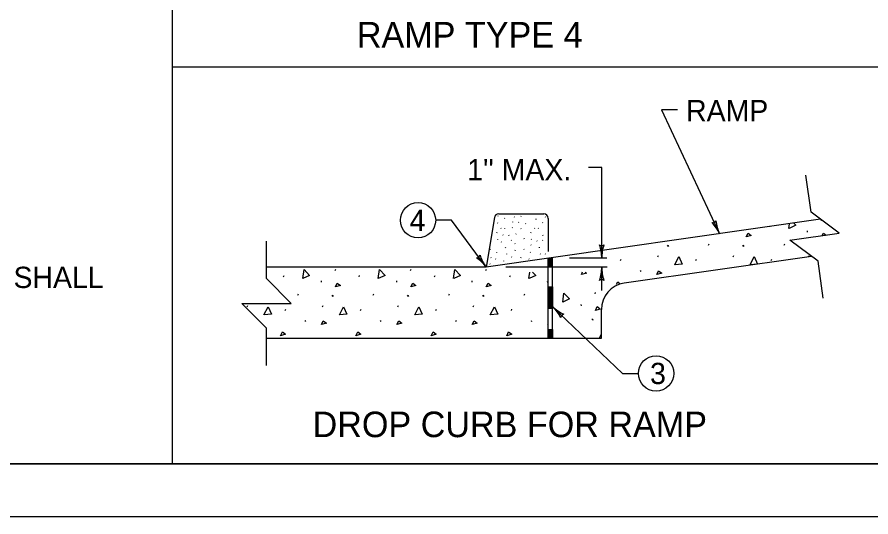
# Model space of a CAD drawing. Extents: x 1000 to 1107, y 1000 to 1121.
# Drawn here: x 1021.76 to 1029.78, y 1000 to 1004.7 of the extents above; entities that cross this region are included whole.
import ezdxf

# ---------------------------------------------------------------- set-up
doc = ezdxf.new("R2010")
doc.units = 0
for name, color, linetype in [('Level 1', 7, 'Continuous'), ('Level 10', 7, 'Continuous'), ('Level 11', 7, 'Continuous'), ('SB_PL_CUTLINE_PR', 7, 'Continuous'), ('SB_PL_SBL4_PR', 7, 'Continuous')]:
    doc.layers.add(name, color=color, linetype=linetype)

msp = doc.modelspace()

# ---------------------------------------------------------------- linework, layer by layer
at = {"layer": 'Level 1'}
for p, q in [((1023.2128, 1007.9546), (1023.2128, 1000.5)), ((1023.2128, 1004.2304), (1030.4369, 1004.2304)), ((1027.9668, 1003.8264), (1027.8168, 1003.8264)), ((1027.8168, 1003.8264), (1028.3619, 1002.6612)), ((1027.2535, 1003.2828), (1027.1285, 1003.2828)), ((1027.2535, 1002.4314), (1027.2535, 1003.2828)), ((1026.2443, 1002.8128), (1026.1668, 1002.3476)), ((1026.2753, 1002.8284), (1026.2777, 1002.8248)), ((1026.2855, 1002.8476), (1026.7085, 1002.8476)), ((1026.339, 1002.8089), (1026.3413, 1002.8053)), ((1026.4292, 1002.8213), (1026.4315, 1002.8178)), ((1026.4936, 1002.8218), (1026.496, 1002.8273)), ((1026.6324, 1002.8001), (1026.6348, 1002.7965)), ((1026.7208, 1002.8196), (1026.7232, 1002.816)), ((1026.7502, 1002.8059), (1026.7502, 1002.4933)), ((1025.8418, 1002.7878), (1025.6918, 1002.7878)), ((1026.1668, 1002.3476), (1025.8418, 1002.7878)), ((1029.3113, 1002.7968), (1026.1668, 1002.3476)), ((1026.2736, 1002.7648), (1026.2759, 1002.7612)), ((1026.4115, 1002.7206), (1026.4138, 1002.717)), ((1026.4133, 1002.7736), (1026.4156, 1002.77)), ((1026.4716, 1002.7701), (1026.4739, 1002.7665)), ((1026.537, 1002.7577), (1026.5393, 1002.7541)), ((1026.6961, 1002.7683), (1026.6984, 1002.7647)), ((1028.8332, 1002.7256), (1028.8342, 1002.7279)), ((1029.3172, 1002.7863), (1029.3193, 1002.7908)), ((1026.2682, 1002.6702), (1026.2706, 1002.6756)), ((1026.3036, 1002.7146), (1026.306, 1002.711)), ((1026.3231, 1002.6517), (1026.3254, 1002.6481)), ((1026.3377, 1002.7133), (1026.3401, 1002.7096)), ((1026.3779, 1002.6493), (1026.3803, 1002.6458)), ((1026.445, 1002.6563), (1026.4474, 1002.6618)), ((1026.4928, 1002.71), (1026.4951, 1002.7064)), ((1026.5871, 1002.6702), (1026.5895, 1002.6756)), ((1026.6224, 1002.7146), (1026.6248, 1002.711)), ((1026.6566, 1002.7133), (1026.659, 1002.7096)), ((1026.6968, 1002.6493), (1026.6992, 1002.6458)), ((1028.4774, 1002.6764), (1028.4776, 1002.6751)), ((1029.185, 1002.6884), (1029.1865, 1002.6751)), ((1026.2719, 1002.6115), (1026.2743, 1002.6079)), ((1026.3089, 1002.5863), (1026.3113, 1002.5827)), ((1026.4026, 1002.6022), (1026.4049, 1002.5986)), ((1026.437, 1002.5689), (1026.4394, 1002.5653)), ((1026.5199, 1002.618), (1026.5223, 1002.6144)), ((1026.5865, 1002.558), (1026.5888, 1002.5544)), ((1026.5908, 1002.6115), (1026.5932, 1002.6079)), ((1026.643, 1002.5933), (1026.6453, 1002.5898)), ((1026.6978, 1002.6004), (1026.7002, 1002.5968)), ((1028.2588, 1002.5539), (1028.2648, 1002.5673)), ((1028.9678, 1002.5539), (1028.9738, 1002.5673)), ((1026.2033, 1002.5158), (1026.2058, 1002.5122)), ((1026.2627, 1002.4891), (1026.2633, 1002.4837)), ((1026.3479, 1002.5287), (1026.3503, 1002.5341)), ((1026.439, 1002.5041), (1026.4414, 1002.5095)), ((1026.5222, 1002.5158), (1026.5246, 1002.5122)), ((1026.5815, 1002.4891), (1026.5821, 1002.4837)), ((1026.6668, 1002.5287), (1026.6692, 1002.5341)), ((1027.8681, 1002.5539), (1027.8741, 1002.545)), ((1027.8741, 1002.5506), (1027.88, 1002.5417)), ((1028.5771, 1002.5539), (1028.583, 1002.545)), ((1028.583, 1002.5506), (1028.5889, 1002.5417)), ((1026.2099, 1002.4378), (1026.2123, 1002.4342)), ((1026.2542, 1002.4254), (1026.2565, 1002.4218)), ((1026.3284, 1002.4078), (1026.3308, 1002.4042)), ((1026.3567, 1002.4732), (1026.359, 1002.4696)), ((1026.4062, 1002.4448), (1026.4085, 1002.4413)), ((1026.4936, 1002.4346), (1026.496, 1002.44)), ((1026.5688, 1002.4254), (1026.5711, 1002.4218)), ((1026.6755, 1002.4732), (1026.6779, 1002.4696)), ((1026.7208, 1002.4732), (1026.7232, 1002.4696)), ((1026.7502, 1001.6809), (1026.7502, 1002.4309)), ((1026.7511, 1002.3609), (1026.7511, 1002.4309)), ((1026.7522, 1002.3609), (1026.7522, 1002.4309)), ((1026.7534, 1002.3609), (1026.7534, 1002.431)), ((1026.7547, 1002.3609), (1026.7547, 1002.431)), ((1026.7555, 1002.3609), (1026.7555, 1002.431)), ((1026.7565, 1002.3609), (1026.7565, 1002.431)), ((1026.7573, 1002.3609), (1026.7573, 1002.4311)), ((1026.758, 1002.3609), (1026.758, 1002.4311)), ((1026.759, 1002.3609), (1026.759, 1002.4311)), ((1026.7597, 1002.3609), (1026.7597, 1002.4311)), ((1026.7606, 1002.3609), (1026.7606, 1002.4311)), ((1026.7617, 1002.3609), (1026.7617, 1002.4311)), ((1026.7626, 1002.3609), (1026.7626, 1002.4312)), ((1026.7626, 1002.3609), (1026.7626, 1002.4312)), ((1026.7633, 1002.3609), (1026.7633, 1002.4312)), ((1026.7642, 1002.3609), (1026.7642, 1002.4313)), ((1026.7647, 1002.3609), (1026.7647, 1002.4313)), ((1026.7657, 1002.3609), (1026.7657, 1002.4313)), ((1026.7663, 1002.3609), (1026.7663, 1002.4313)), ((1026.7668, 1002.3609), (1026.7668, 1002.4313)), ((1026.7671, 1002.3609), (1026.7671, 1002.4313)), ((1026.7679, 1002.3609), (1026.7679, 1002.4313)), ((1026.7694, 1002.3609), (1026.7694, 1002.4313)), ((1026.7702, 1002.3609), (1026.7702, 1002.4313)), ((1026.771, 1002.3609), (1026.771, 1002.4313)), ((1026.7715, 1002.3609), (1026.7715, 1002.4313)), ((1026.7722, 1002.3609), (1026.7722, 1002.4313)), ((1026.7731, 1002.3609), (1026.7731, 1002.4313)), ((1026.774, 1002.3609), (1026.774, 1002.4313)), ((1026.7753, 1002.3609), (1026.7753, 1002.4313)), ((1026.7766, 1002.3609), (1026.7766, 1002.4313)), ((1026.778, 1002.3609), (1026.778, 1002.4313)), ((1026.7793, 1002.3609), (1026.7793, 1002.4313)), ((1026.7807, 1002.3609), (1026.7807, 1002.4313)), ((1026.7819, 1002.3609), (1026.7819, 1002.4313)), ((1026.7825, 1002.3609), (1026.7825, 1002.4313)), ((1026.7837, 1002.3609), (1026.7837, 1002.4313)), ((1026.7848, 1002.3609), (1026.7848, 1002.4313)), ((1026.7858, 1002.3609), (1026.7858, 1002.4313)), ((1026.7866, 1002.3609), (1026.7866, 1002.4313)), ((1026.7875, 1002.3609), (1026.7875, 1002.4313)), ((1026.7884, 1002.3609), (1026.7884, 1002.4313)), ((1026.7898, 1002.3609), (1026.7898, 1002.4313)), ((1026.791, 1002.3609), (1026.791, 1002.4313)), ((1026.7918, 1001.6809), (1026.7918, 1002.4316)), ((1027.3008, 1002.4316), (1026.9498, 1002.4316)), ((1027.43, 1002.4102), (1027.4359, 1002.4235)), ((1029.2263, 1002.448), (1027.4648, 1002.1963)), ((1027.7808, 1002.4442), (1027.7868, 1002.4575)), ((1028.139, 1002.4102), (1028.1449, 1002.4235)), ((1028.4898, 1002.4442), (1028.4957, 1002.4575)), ((1028.8479, 1002.4102), (1028.8538, 1002.4235)), ((1029.1987, 1002.4442), (1029.2047, 1002.4575)), ((1026.1668, 1002.3476), (1024.101, 1002.3476)), ((1024.7458, 1002.3163), (1024.7517, 1002.3296)), ((1025.4548, 1002.3163), (1025.4607, 1002.3296)), ((1026.1637, 1002.3163), (1026.1696, 1002.3296)), ((1026.2011, 1002.3777), (1026.2034, 1002.3741)), ((1027.3041, 1002.3476), (1026.3506, 1002.3476)), ((1026.7502, 1002.3609), (1026.7918, 1002.3609)), ((1027.2535, 1002.1277), (1027.2535, 1002.3476)), ((1024.2618, 1002.2556), (1024.2677, 1002.2689)), ((1024.9708, 1002.2556), (1024.9767, 1002.2689)), ((1025.6797, 1002.2556), (1025.6856, 1002.2689)), ((1026.3887, 1002.2556), (1026.3946, 1002.2689)), ((1027.615, 1002.3154), (1027.6209, 1002.3066)), ((1024.6137, 1002.2184), (1024.6152, 1002.2051)), ((1025.3226, 1002.2184), (1025.3241, 1002.2051)), ((1026.0316, 1002.2184), (1026.0331, 1002.2051)), ((1026.7412, 1002.2123), (1026.7412, 1002.2122)), ((1026.7412, 1002.2122), (1026.7417, 1002.2088)), ((1026.7417, 1002.2088), (1026.7418, 1002.2087)), ((1026.7502, 1002.1609), (1026.7918, 1002.1609)), ((1026.7522, 1002.1609), (1026.7522, 1001.9609)), ((1026.7547, 1002.1609), (1026.7547, 1001.9609)), ((1026.7571, 1002.1609), (1026.7571, 1001.9609)), ((1026.7599, 1002.1609), (1026.7599, 1001.9609)), ((1026.7627, 1002.1609), (1026.7627, 1001.9609)), ((1026.7654, 1002.1609), (1026.7654, 1001.9609)), ((1026.7676, 1002.1609), (1026.7676, 1001.9609)), ((1026.7688, 1002.1609), (1026.7688, 1001.9609)), ((1026.771, 1002.1609), (1026.771, 1001.9609)), ((1026.7738, 1002.1609), (1026.7738, 1001.9609)), ((1026.7768, 1002.1609), (1026.7768, 1001.9609)), ((1026.7799, 1002.1609), (1026.7799, 1001.9609)), ((1026.7818, 1002.1609), (1026.7818, 1001.9609)), ((1026.7837, 1002.1609), (1026.7837, 1001.9609)), ((1026.7868, 1002.1609), (1026.7868, 1001.9609)), ((1026.7886, 1002.1609), (1026.7886, 1001.9609)), ((1026.7898, 1002.1609), (1026.7898, 1001.9609)), ((1024.3964, 1002.0839), (1024.4023, 1002.0973)), ((1024.7147, 1002.0839), (1024.7206, 1002.075)), ((1024.7206, 1002.0806), (1024.7265, 1002.0717)), ((1025.1054, 1002.0839), (1025.1113, 1002.0973)), ((1025.4236, 1002.0839), (1025.4296, 1002.075)), ((1025.4296, 1002.0806), (1025.4355, 1002.0717)), ((1025.8143, 1002.0839), (1025.8203, 1002.0973)), ((1026.1326, 1002.0839), (1026.1385, 1002.075)), ((1026.1385, 1002.0806), (1026.1444, 1002.0717)), ((1026.5233, 1002.0839), (1026.5293, 1002.0973)), ((1027.1903, 1002.0949), (1027.1962, 1002.1083)), ((1027.0582, 1001.9971), (1027.0597, 1001.9838)), ((1023.9183, 1001.9742), (1023.9243, 1001.9875)), ((1024.2766, 1001.9402), (1024.2825, 1001.9535)), ((1024.6273, 1001.9742), (1024.6333, 1001.9875)), ((1024.9855, 1001.9402), (1024.9914, 1001.9535)), ((1025.3363, 1001.9742), (1025.3423, 1001.9875)), ((1025.6945, 1001.9402), (1025.7004, 1001.9535)), ((1026.0453, 1001.9742), (1026.0512, 1001.9875)), ((1026.4034, 1001.9402), (1026.4093, 1001.9535)), ((1026.7502, 1001.9609), (1026.7918, 1001.9609)), ((1027.4483, 1001.3483), (1026.7918, 1001.9753)), ((1027.2502, 1001.6809), (1027.2502, 1001.9488)), ((1024.4616, 1001.8454), (1024.4675, 1001.8366)), ((1025.1705, 1001.8454), (1025.1764, 1001.8366)), ((1025.8795, 1001.8454), (1025.8854, 1001.8366)), ((1026.5884, 1001.8454), (1026.5943, 1001.8366)), ((1027.1592, 1001.8626), (1027.1651, 1001.8537)), ((1027.1651, 1001.8592), (1027.171, 1001.8503)), ((1026.7502, 1001.7609), (1026.7918, 1001.7609)), ((1026.7518, 1001.7609), (1026.7518, 1001.6809)), ((1026.7533, 1001.7609), (1026.7533, 1001.6809)), ((1026.7547, 1001.7609), (1026.7547, 1001.6809)), ((1026.7555, 1001.7609), (1026.7555, 1001.6809)), ((1026.7569, 1001.7609), (1026.7569, 1001.6809)), ((1026.758, 1001.7609), (1026.758, 1001.6809)), ((1026.7598, 1001.7609), (1026.7598, 1001.6809)), ((1026.7606, 1001.7609), (1026.7606, 1001.6809)), ((1026.7626, 1001.7609), (1026.7626, 1001.6809)), ((1026.764, 1001.7609), (1026.764, 1001.6809)), ((1026.7659, 1001.7609), (1026.7659, 1001.6809)), ((1026.7679, 1001.7609), (1026.7679, 1001.6809)), ((1026.7688, 1001.7609), (1026.7688, 1001.6809)), ((1026.771, 1001.7609), (1026.771, 1001.6809)), ((1026.7727, 1001.7609), (1026.7727, 1001.6809)), ((1026.7747, 1001.7609), (1026.7747, 1001.6809)), ((1026.7761, 1001.7609), (1026.7761, 1001.6809)), ((1026.7781, 1001.7609), (1026.7781, 1001.6809)), ((1026.7803, 1001.7609), (1026.7803, 1001.6809)), ((1026.7828, 1001.7609), (1026.7828, 1001.6809)), ((1026.7846, 1001.7609), (1026.7846, 1001.6809)), ((1026.7868, 1001.7609), (1026.7868, 1001.6809)), ((1026.7885, 1001.7609), (1026.7885, 1001.6809)), ((1026.7902, 1001.7609), (1026.7902, 1001.6809)), ((1024.101, 1001.6809), (1027.2502, 1001.6809)), ((1027.4483, 1001.3483), (1027.5983, 1001.3483))]:
    msp.add_line(p, q, dxfattribs=at)
for points in [[(1029.3369, 1002.0558), (1029.2874, 1002.4022), (1029.0234, 1002.6002), (1029.4854, 1002.6662), (1029.2214, 1002.8642), (1029.1719, 1003.2107)], [(1029.0132, 1002.7103), (1029.0193, 1002.7547)], [(1029.0584, 1002.7603), (1029.0779, 1002.7402), (1029.0146, 1002.7108)], [(1028.6112, 1002.6309), (1028.6289, 1002.6679), (1028.6585, 1002.6457), (1028.6112, 1002.6309)], [(1029.3261, 1002.6434), (1029.3378, 1002.6679), (1029.3633, 1002.6488)], [(1024.101, 1001.4235), (1024.101, 1001.7735), (1023.8677, 1002.0068), (1024.3343, 1002.0068), (1024.101, 1002.2402), (1024.101, 1002.5902)], [(1027.9392, 1002.3703), (1027.9792, 1002.4457), (1028.0103, 1002.3762), (1027.9407, 1002.3703)], [(1028.6482, 1002.3703), (1028.6881, 1002.4457), (1028.7192, 1002.3762), (1028.6496, 1002.3703)], [(1024.4418, 1002.2403), (1024.4536, 1002.3249), (1024.5066, 1002.2702), (1024.4433, 1002.2408)], [(1025.1508, 1002.2403), (1025.1625, 1002.3249), (1025.2155, 1002.2702), (1025.1522, 1002.2408)], [(1025.8598, 1002.2403), (1025.8715, 1002.3249), (1025.9245, 1002.2702), (1025.8612, 1002.2408)], [(1026.5687, 1002.2403), (1026.5769, 1002.2996)], [(1026.6032, 1002.3014), (1026.6334, 1002.2702), (1026.5701, 1002.2408)], [(1027.0615, 1002.277), (1027.0733, 1002.3017)], [(1027.096, 1002.3014), (1027.1088, 1002.2918), (1027.0615, 1002.277)], [(1027.7704, 1002.277), (1027.7882, 1002.314), (1027.8178, 1002.2918), (1027.7704, 1002.277)], [(1024.7488, 1002.1609), (1024.7665, 1002.1979), (1024.7961, 1002.1757), (1024.7488, 1002.1609)], [(1025.4577, 1002.1609), (1025.4754, 1002.1979), (1025.505, 1002.1757), (1025.4577, 1002.1609)], [(1026.1667, 1002.1609), (1026.1844, 1002.1979), (1026.214, 1002.1757), (1026.1667, 1002.1609)], [(1027.3933, 1002.1866), (1027.4037, 1002.2082), (1027.4264, 1002.1911)], [(1026.8863, 1002.0189), (1026.8981, 1002.1035), (1026.9511, 1002.0488), (1026.8878, 1002.0194)], [(1024.0768, 1001.9003), (1024.1168, 1001.9757), (1024.1478, 1001.9062), (1024.0783, 1001.9003)], [(1024.7858, 1001.9003), (1024.8257, 1001.9757), (1024.8568, 1001.9062), (1024.7872, 1001.9003)], [(1025.4947, 1001.9003), (1025.5347, 1001.9757), (1025.5658, 1001.9062), (1025.4962, 1001.9003)], [(1026.2037, 1001.9003), (1026.2436, 1001.9757), (1026.2747, 1001.9062), (1026.2051, 1001.9003)], [(1027.1933, 1001.9395), (1027.211, 1001.9765), (1027.2383, 1001.9561)], [(1027.2384, 1001.9537), (1027.1933, 1001.9395)], [(1024.617, 1001.807), (1024.6348, 1001.844), (1024.6643, 1001.8218), (1024.617, 1001.807)], [(1025.3259, 1001.807), (1025.3437, 1001.844), (1025.3733, 1001.8218), (1025.3259, 1001.807)], [(1026.0349, 1001.807), (1026.0527, 1001.844), (1026.0823, 1001.8218), (1026.0349, 1001.807)], [(1026.7438, 1001.807), (1026.748, 1001.8157)], [(1026.7482, 1001.8083), (1026.7438, 1001.807)], [(1024.2324, 1001.7012), (1024.2503, 1001.7382), (1024.2798, 1001.716), (1024.2324, 1001.7012)], [(1024.9414, 1001.7012), (1024.9592, 1001.7382), (1024.9888, 1001.716), (1024.9414, 1001.7012)], [(1025.6503, 1001.7012), (1025.6682, 1001.7382), (1025.6978, 1001.716), (1025.6503, 1001.7012)], [(1026.3593, 1001.7012), (1026.3771, 1001.7382), (1026.4067, 1001.716), (1026.3593, 1001.7012)], [(1027.2313, 1001.6809), (1027.2488, 1001.7138)]]:
    msp.add_lwpolyline(points, dxfattribs=at)
for centre in [(1025.5258, 1002.7878), (1027.7643, 1001.3483)]:
    msp.add_circle(centre, 0.166, dxfattribs=at)
for centre, radius, start, end in [((1026.2855, 1002.8059), 0.0417, 90, 170.54586), ((1026.7085, 1002.8059), 0.0417, 0, 90), ((1028.299, 1002.7958), 0.0313, 253.84732, 335.96401), ((1028.0078, 1002.4955), 0.3909, 25.07272, 43.74151), ((1028.716, 1002.8268), 0.3909, 186.41988, 205.06661), ((1028.0078, 1002.4955), 0.3909, 25.0605, 25.07272), ((1027.2535, 1002.5801), 0.0313, 228.7746, 310.89129), ((1026.8626, 1002.4314), 0.3909, 0, 18.66878), ((1027.6444, 1002.4314), 0.3909, 161.34716, 179.99389), ((1026.0786, 1002.4672), 0.0313, 265.21695, 347.33365), ((1025.8523, 1002.1154), 0.3909, 36.44236, 55.11114), ((1026.4813, 1002.5798), 0.3909, 197.78951, 216.43624), ((1026.8626, 1002.4314), 0.3909, 359.98778, 0), ((1025.8523, 1002.1154), 0.3909, 36.43013, 36.44236), ((1026.8626, 1002.3476), 0.3909, 341.34716, 359.99389), ((1027.6444, 1002.3476), 0.3909, 179.98778, 180), ((1027.6444, 1002.3476), 0.3909, 180, 198.66878), ((1027.2535, 1002.1989), 0.0313, 48.7746, 130.89129), ((1027.5002, 1001.9488), 0.25, 98.12597, 180), ((1027.0619, 1002.258), 0.3909, 226.30063, 226.31285), ((1027.0619, 1002.258), 0.3909, 226.31285, 244.98164), ((1026.5218, 1001.6926), 0.3909, 27.66001, 46.30674), ((1026.8993, 1001.8726), 0.0313, 95.08745, 177.20414)]:
    msp.add_arc(centre, radius, start, end, dxfattribs=at)
at = {"layer": 'Level 10'}
for p, q in [((1035.5, 1000.5), (1007, 1000.5)), ((1036, 1000), (1000, 1000))]:
    msp.add_line(p, q, dxfattribs=at)
at = {"layer": 'Level 11'}
msp.add_lwpolyline([(1007, 1000.5), (1035.5, 1000.5), (1035.5, 1021.5), (1007, 1021.5)], close=True, dxfattribs=at)
at = {"layer": 'SB_PL_CUTLINE_PR'}
msp.add_lwpolyline([(1000, 1022), (1036, 1022), (1036, 1000), (1000, 1000)], close=True, dxfattribs=at)
at = {"layer": 'SB_PL_SBL4_PR'}
msp.add_lwpolyline([(1007, 1000.5), (1035.5, 1000.5), (1035.5, 1021.5), (1007, 1021.5)], close=True, dxfattribs=at)

# ---------------------------------------------------------------- texts
at = {"layer": 'Level 1'}
for s, height, p in [('RAMP TYPE 4', 0.24, (1024.9504, 1004.4113)), ('RAMP', 0.2, (1028.0466, 1003.7185)), ("1'' MAX.", 0.2, (1025.9878, 1003.163)), ('4', 0.2, (1025.4466, 1002.6862)), ('RAMPS SHALL', 0.2, (1020.6964, 1002.1509)), ('3', 0.2, (1027.7076, 1001.2482)), ('DROP CURB FOR RAMP', 0.24, (1024.5343, 1000.7495))]:
    msp.add_text(s, height=height, dxfattribs=at).set_placement(p)

doc.saveas('drawing.dxf')
